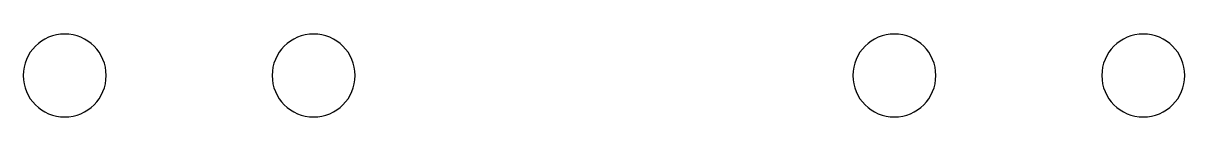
# Model space of a CAD drawing. Extents: x -21 to 21, y 1.5 to 4.5.
import ezdxf

# ---------------------------------------------------------------- set-up
doc = ezdxf.new("R2010")
doc.units = 0
doc.layers.add('LAYER_1', color=7, linetype='CONTINUOUS')

# ---------------------------------------------------------------- blocks, each defined once
blk = doc.blocks.new('BLOCK_2')
at = {"layer": 'LAYER_1', "color": 250}
for points in [[(-18, 3), (-18, 2.172), (-18.672, 1.5), (-19.5, 1.5), (-20.328, 1.5), (-21, 2.172), (-21, 3), (-21, 3.828), (-20.328, 4.5), (-19.5, 4.5), (-18.672, 4.5), (-18, 3.828), (-18, 3)], [(-9, 3), (-9, 2.172), (-9.671, 1.5), (-10.5, 1.5), (-11.328, 1.5), (-12, 2.172), (-12, 3), (-12, 3.828), (-11.328, 4.5), (-10.5, 4.5), (-9.671, 4.5), (-9, 3.828), (-9, 3)], [(12, 3), (12, 2.172), (11.328, 1.5), (10.5, 1.5), (9.672, 1.5), (9, 2.172), (9, 3), (9, 3.828), (9.672, 4.5), (10.5, 4.5), (11.328, 4.5), (12, 3.828), (12, 3)], [(21, 3), (21, 2.172), (20.329, 1.5), (19.5, 1.5), (18.672, 1.5), (18, 2.172), (18, 3), (18, 3.828), (18.672, 4.5), (19.5, 4.5), (20.329, 4.5), (21, 3.828), (21, 3)]]:
    blk.add_open_spline(points, degree=3, knots=[0, 0, 0, 0, 1, 1, 1, 2, 2, 2, 3, 3, 3, 4, 4, 4, 4], dxfattribs=at)

msp = doc.modelspace()

# ---------------------------------------------------------------- block references
at = {"layer": 'LAYER_1'}
msp.add_blockref('BLOCK_2', (0, 0), dxfattribs=at)

doc.saveas('drawing.dxf')
